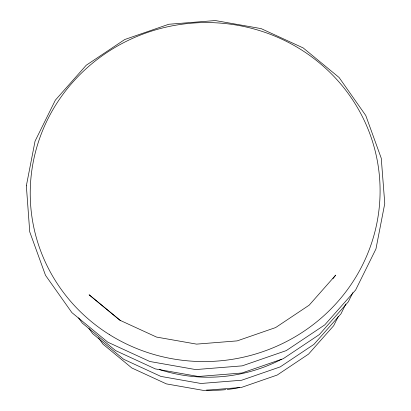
<?xml version="1.0" encoding="UTF-8"?>
<svg xmlns="http://www.w3.org/2000/svg" width="411" height="411" viewBox="0 0 411 411"><rect width="100%" height="100%" fill="white"/><g stroke="black" fill="none" stroke-linecap="round" stroke-linejoin="round"><path stroke-width="0.62" d="M338.248 316.48L333.696 325.682L308.533 354.123L277.214 375.043L241.432 387.434L203.63 390.45L166.378 383.889L131.792 367.958L102.93 344.099L98.491 337.827M345.8 304.083L341.002 313.773L313.942 344.367L280.22 366.889L241.689 380.232L200.979 383.484L160.871 376.414L123.66 359.281L92.588 333.598L88.925 328.42M352.838 292.663L348.292 301.844L319.337 334.585L283.21 358.716L241.94 373.008L198.333 376.486L155.368 368.919L115.537 350.578L82.267 323.077L78.573 317.862M332.951 278.643L335.715 275.098L309.18 305.173L275.611 327.572L237.168 340.883L196.556 344.125L156.54 337.077L119.842 320.22L89.1 294.785L120.736 320.765M239.757 387.501A127.806 123.737 -6.5 0 1 227.072 389.52M225.788 389.654A127.806 123.737 -6.5 0 1 206.497 390.157M281.525 359.255A154.161 149.25 -6.5 0 1 159.293 369.499M26.35 185.808L29.741 231.866L45.508 275.329L71.889 312.617L107.805 342.193L149.84 361.5L195.682 369.576L242.207 365.862L286.241 350.614L324.782 324.875L355.649 289.971L375.952 248.953L384.768 203.527L381.259 158.261L365.775 115.506L339.111 77.509L303.195 47.933L261.16 28.626L215.318 20.55L168.793 24.264L124.759 39.513L86.218 65.251L55.351 100.156L35.048 141.173L26.35 185.808M109.357 334.564A175.004 169.43 -6.5 0 0 379.815 200.311A175.004 169.43 -6.5 0 0 126.3 41.326A175.004 169.43 -6.5 0 0 109.357 334.564"/></g></svg>
